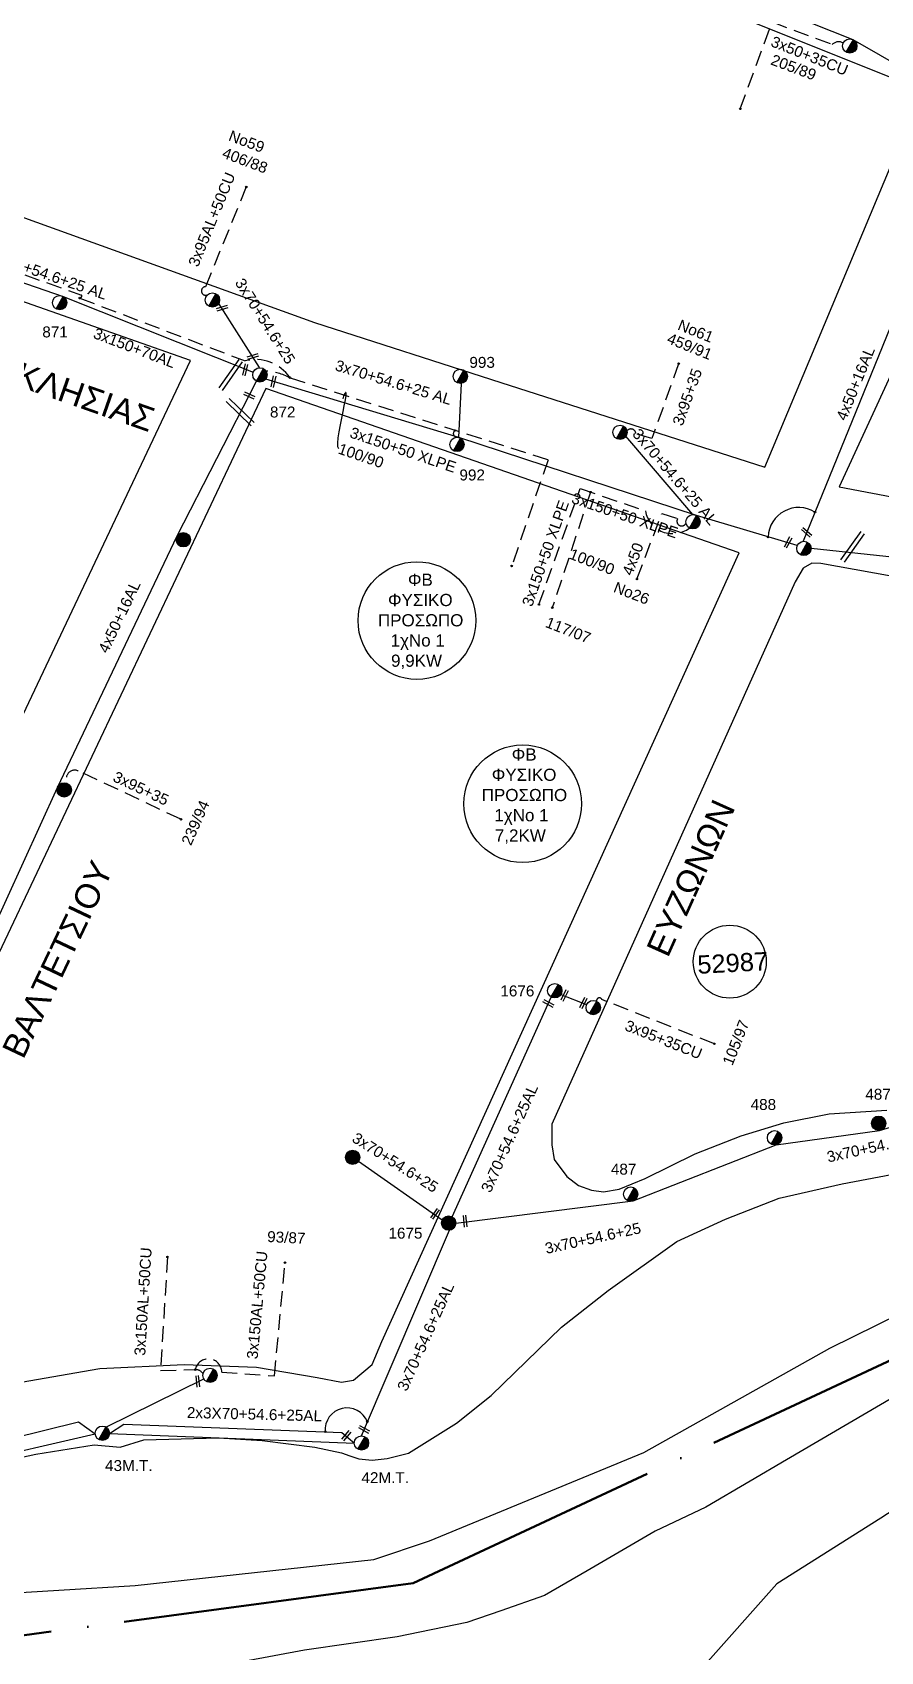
# Model space of a CAD drawing. Header units: millimetres. Extents: x 4998 to 7216, y 1887 to 2914.
# Drawn here: x 6303.8 to 6443.3, y 2428.9 to 2695.1 of the extents above; entities that cross this region are included whole.
import ezdxf
from ezdxf.enums import TextEntityAlignment as Align

# ---------------------------------------------------------------- set-up
doc = ezdxf.new("R2010")
doc.units = ezdxf.units.MM
doc.linetypes.add('ACAD_ISO04W100', pattern=[30, 24, -3, 0, -3])
doc.linetypes.add('DASHED', pattern=[19.05, 12.7, -6.35])
for name, color, linetype, lineweight in [('3x150+50 XLPE', 7, 'SYN_LINE', 30), ('3X150+50AL', 7, 'Continuous', 30), ('3x150+70', 7, 'Continuous', 30), ('3x150AL+50CU', 7, 'Continuous', 30), ('3x70+54.6+25 AL', 7, 'SYN_LINE', 30), ('3x95+35', 7, 'Continuous', 30), ('3x95AL+50CU', 7, 'Continuous', 30), ('4x120+25 AL', 7, 'SYN_LINE', 30), ('4x50', 7, 'Continuous', 30), ('4x50+16AL', 7, 'Continuous', 30), ('Υπόβαθρο ΔΕΗ', 7, 'Continuous', 30)]:
    doc.layers.add(name, color=color, linetype=linetype, lineweight=lineweight)
for name, color, linetype in [('3x50+35CU', 7, 'Continuous'), ('text οδών', 7, 'Continuous'), ('text_kalodion', 7, 'Continuous'), ('Άγνωστα', 7, 'Continuous'), ('ΑΓΝΩΣΤΟ ΕΝΑΕΡΙΟ ΚΑΛΩΔΙΟ', 7, 'Continuous'), ('Καλώδια ΧΤ   3x150AL+50XLPE', 7, 'DASHED'), ('Μηχανική τομή', 7, 'Continuous'), ('Στύλος Ξύλινος', 7, 'Continuous'), ('Στύλος Ξύλινος @ 1', 7, 'Continuous'), ('Στύλος ΦΜ', 7, 'Continuous'), ('Στύλος ΦΜ @ 1', 7, 'Continuous'), ('Συνδέσεις', 7, 'Continuous'), ('Τομή', 7, 'Continuous')]:
    doc.layers.add(name, color=color, linetype=linetype)
doc.styles.add('arial', font='ARIAL.TTF')
doc.styles.get("Standard").update_dxf_attribs({"font": 'ARIAL.TTF'})
doc.linetypes.add('PRANES_1r', pattern='A,0.5,[137,SPECLINE.shx,S=1,R=180,X=0,Y=0],0.5', length=1)
doc.linetypes.add('SYN_LINE', pattern='A,0.5,-0.0001,["/\\/\\/\\/",Standard,S=0.1,R=0,X=0,Y=-0.05],-0.25', length=0.7501)

# ---------------------------------------------------------------- blocks, each defined once
blk = doc.blocks.new('ΥΠΑΡΧΩΝ ΤΣΙΜΕΝΤΕΝΙΟΣ ΣΤΥΛΟΣ')
at = {"layer": 'Στύλος ΦΜ'}
blk.add_hatch(color=7, dxfattribs=at).paths.add_polyline_path([(-1.29, -2.28, 0.574793), (2.62, 0, 0.268822), (1.3, 2.27)])
at = {"layer": 'Στύλος ΦΜ', "color": 7}
blk.add_line((-1.29, -2.28), (1.3, 2.27), dxfattribs=at)
blk.add_circle((0, 0), 2.62, dxfattribs=at)
at = {"layer": 'Στύλος ΦΜ', "flags": 4}
for tag, p in [('ΑΡΙΘΜΟΣ', (-4.68, 8.05)), ('ΤΥΠΟΣ', (-4.91, 3.03))]:
    blk.add_attdef(tag, p, '', height=4, dxfattribs=at)
blk = doc.blocks.new('ΥΠΑΡΧΩΝ ΞΥΛΙΝΟΣ ΣΤΥΛΟΣ')
at = {"layer": 'Στύλος Ξύλινος'}
h = blk.add_hatch(color=7, dxfattribs=at)
h.paths.add_polyline_path([(-2.62, 0, 0.270008), (-1.29, -2.28), (1.3, 2.27, 0.576266)])
h.paths.add_polyline_path([(-1.29, -2.28, 0.574793), (2.62, 0, 0.268822), (1.3, 2.27)])
at = {"layer": 'Στύλος Ξύλινος', "color": 7}
blk.add_line((-1.29, -2.28), (1.3, 2.27), dxfattribs=at)
blk.add_circle((0, 0), 2.62, dxfattribs=at)
at = {"layer": 'Στύλος Ξύλινος', "flags": 4}
for tag, p in [('ΑΡΙΘΜΟΣ', (-4.91, 8.6)), ('ΤΥΠΟΣ', (-4.85, 3.39))]:
    blk.add_attdef(tag, p, '', height=4, dxfattribs=at)
blk = doc.blocks.new('_ΣΥΝΔΕΣΗ')
at = {"layer": 'Συνδέσεις', "linetype": 'SYN_LINE', "ltscale": 40}
blk.add_hatch(color=256, dxfattribs=at).paths.add_polyline_path([(0.5, 0, 1), (-0.5, 0, 1)])
at = {"layer": 'Συνδέσεις'}
blk.add_circle((0, 0), 0.5, dxfattribs=at)
blk = doc.blocks.new('ΜΗΧΑΝΙΚΗ ΤΟΜΗ')
at = {"layer": 'Μηχανική τομή', "ltscale": 40}
for p, q in [((-1.9, 0.8), (5.7, 0.8)), ((-1.9, -0.8), (5.7, -0.8))]:
    blk.add_line(p, q, dxfattribs=at)
blk = doc.blocks.new('ΤΟΜΗ')
at = {"layer": 'Τομή', "ltscale": 40}
for p, q in [((-5.7, 0), (17.1, 0)), ((-5.7, -2.8), (17.1, -2.8))]:
    blk.add_line(p, q, dxfattribs=at)

msp = doc.modelspace()

# ---------------------------------------------------------------- linework, layer by layer
at = {"lineweight": -3, "ltscale": 0.2}
for centre in [(6367, 2598.4), (6384.39, 2568.27)]:
    msp.add_circle(centre, 9.67, dxfattribs=at)
at = {"layer": '3x150+50 XLPE', "color": 5, "linetype": 'DASHED', "lineweight": -3, "ltscale": 0.2}
msp.add_lwpolyline([(6387.05, 2601.02), (6393.85, 2620.09), (6404.58, 2616.42, 0.558614), (6411.81, 2613.6, -204.18504)], format="xyb", dxfattribs=at)
msp.add_lwpolyline([(6395.55, 2619.51), (6389.27, 2600.51)], dxfattribs=at)
at = {"layer": '3X150+50AL', "color": 85, "linetype": 'DASHED', "lineweight": -3, "ltscale": 0.2}
msp.add_lwpolyline([(6232.23, 2678.97, -0.741948), (6240.78, 2675.3), (6251.61, 2672.8, 0.000203), (6255.79, 2671.71), (6311.86, 2651.91, -0.503089), (6311.46, 2651.33)], format="xyb", dxfattribs=at)
at = {"layer": '3X150+50AL', "color": 133, "linetype": 'DASHED', "lineweight": -3, "ltscale": 0.2}
msp.add_lwpolyline([(6346.13, 2638.32, 0.098543), (6342.17, 2639.43, 4.254815)], format="xyb", dxfattribs=at)
at = {"layer": '3x150+70', "color": 85, "linetype": 'DASHED', "lineweight": -3, "ltscale": 0.2}
msp.add_lwpolyline([(6311.56, 2651.4), (6338.76, 2641.07, -0.317191), (6346.13, 2638.32), (6388.59, 2624.83), (6382.58, 2607.37)], format="xyb", dxfattribs=at)
at = {"layer": '3x150AL+50CU', "color": 6, "linetype": 'DASHED', "lineweight": -3, "ltscale": 0.2}
for points in [[(6325.97, 2493.78), (6324.84, 2475.11), (6330.54, 2475.26, -0.269198), (6331.82, 2474.56, -3.1834)], [(6330.54, 2475.26, -0.890991), (6334.91, 2474.85), (6343.57, 2474.23), (6345.31, 2492.84)]]:
    msp.add_lwpolyline(points, format="xyb", dxfattribs=at)
at = {"layer": '3x50+35CU', "color": 151, "linetype": 'DASHED', "lineweight": -3, "ltscale": 0.2}
msp.add_lwpolyline([(6420.18, 2682.5), (6425.43, 2696.81), (6435.32, 2693.09, -0.361506), (6437.11, 2693.32, 15.01312)], format="xyb", dxfattribs=at)
at = {"layer": '3x70+54.6+25 AL', "color": 30, "linetype": 'SYN_LINE', "lineweight": -3, "ltscale": 20}
msp.add_lwpolyline([(6238.42, 2674.81), (6252.92, 2671.48), (6278.8, 2662.02), (6308.84, 2651.67), (6340.08, 2639.21)], dxfattribs=at)
at = {"layer": '3x70+54.6+25 AL', "color": 5, "linetype": 'SYN_LINE', "lineweight": -3, "ltscale": 15}
msp.add_lwpolyline([(6341.09, 2639.97), (6334.41, 2650.53)], dxfattribs=at)
at = {"layer": '3x70+54.6+25 AL', "color": 5, "linetype": 'SYN_LINE', "lineweight": -3, "ltscale": 20}
for points in [[(6429.55, 2610.71), (6412.98, 2615.65), (6373.91, 2628.48), (6342.14, 2638.1)], [(6412.36, 2615.85), (6401.38, 2628.69)]]:
    msp.add_lwpolyline(points, dxfattribs=at)
at = {"layer": '3x70+54.6+25 AL', "color": 85, "linetype": 'SYN_LINE', "lineweight": -3, "ltscale": 10}
msp.add_lwpolyline([(6373.91, 2628.48), (6374.33, 2637.37)], dxfattribs=at)
at = {"layer": '3x70+54.6+25 AL', "color": 133, "linetype": 'SYN_LINE', "lineweight": -3, "ltscale": 20}
for points in [[(6372.81, 2500.37), (6389.1, 2536.51)], [(6373.4, 2499.32), (6402.58, 2503), (6426.11, 2512.23), (6443.09, 2514.59), (6462.68, 2520.55), (6481.1, 2535.97)], [(6371.15, 2499.84), (6357.4, 2509.48)], [(6357.86, 2464.37), (6372.36, 2498.18)], [(6272.25, 2455.04), (6272.98, 2457.2), (6311.33, 2466.65), (6314.09, 2464.71)], [(6316.44, 2464.74), (6318.79, 2466.28), (6354.67, 2464.94), (6356.71, 2463.14)]]:
    msp.add_lwpolyline(points, dxfattribs=at)
at = {"layer": '3x70+54.6+25 AL', "color": 6, "linetype": 'SYN_LINE', "lineweight": -3, "ltscale": 20}
for points in [[(6315.85, 2465.81), (6331.94, 2473.74)], [(6272.25, 2455.04), (6314.09, 2464.71)], [(6316.44, 2464.74), (6356.71, 2463.14)]]:
    msp.add_lwpolyline(points, dxfattribs=at)
at = {"layer": '3x95+35', "color": 5, "linetype": 'DASHED', "lineweight": -3, "ltscale": 0.2}
msp.add_lwpolyline([(6410.04, 2640.62), (6405.64, 2628.32), (6403, 2629.12, 0.696531), (6401.55, 2629.58, -6.188593)], format="xyb", dxfattribs=at)
at = {"layer": '3x95+35', "color": 62, "linetype": 'DASHED', "lineweight": -3, "ltscale": 0.2}
msp.add_lwpolyline([(6328.19, 2565.73), (6311.31, 2573.67, 0.772067), (6309.58, 2571.59, 1.389055)], format="xyb", dxfattribs=at)
at = {"layer": '3x95+35', "color": 133, "linetype": 'DASHED', "lineweight": -3, "ltscale": 0.2}
msp.add_lwpolyline([(6415.93, 2528.81), (6397.43, 2536.08, 0.971368), (6396.57, 2535.79, 0.012062)], format="xyb", dxfattribs=at)
at = {"layer": '3x95AL+50CU', "color": 5, "linetype": 'DASHED', "lineweight": -3, "ltscale": 0.2}
msp.add_lwpolyline([(6338.93, 2669.68), (6332.24, 2653.28, 1.242594), (6332.57, 2651.95, 2.595284)], format="xyb", dxfattribs=at)
at = {"layer": '4x120+25 AL', "color": 133, "linetype": 'SYN_LINE', "lineweight": -3, "ltscale": 20}
msp.add_lwpolyline([(6461.25, 2681.01), (6438.77, 2693.87), (6403.66, 2707.85), (6372.32, 2717.66)], dxfattribs=at)
at = {"layer": '4x120+25 AL', "color": 133, "linetype": 'SYN_LINE', "lineweight": -3, "ltscale": 5}
msp.add_lwpolyline([(6390.69, 2536.94), (6394.91, 2535.26)], dxfattribs=at)
at = {"layer": '4x50', "color": 5, "linetype": 'DASHED', "lineweight": -3, "ltscale": 0.2}
msp.add_lwpolyline([(6403.18, 2605.22), (6407.27, 2615.99), (6409.91, 2615.18, 1.093237), (6411.24, 2614.38, 8.71618)], format="xyb", dxfattribs=at)
at = {"layer": '4x50+16AL', "color": 5, "linetype": 'Continuous', "lineweight": -3, "ltscale": 0.2}
msp.add_lwpolyline([(6461.68, 2679.39), (6445.42, 2648.04), (6430.51, 2611.43)], dxfattribs=at)
at = {"layer": '4x50+16AL', "color": 62, "linetype": 'Continuous', "lineweight": -3, "ltscale": 0.2}
msp.add_lwpolyline([(6291.08, 2534.1), (6307.87, 2570.93), (6327.58, 2612.3), (6340.6, 2637.77)], dxfattribs=at)
at = {"layer": 'Άγνωστα', "lineweight": -3}
msp.add_circle((6418.46, 2542.32), 6, dxfattribs=at)
at = {"layer": 'ΑΓΝΩΣΤΟ ΕΝΑΕΡΙΟ ΚΑΛΩΔΙΟ', "color": 1, "linetype": 'Continuous', "lineweight": -3, "ltscale": 0.2}
msp.add_lwpolyline([(6481.95, 2601.22), (6445.66, 2608.78), (6431.82, 2610.23)], dxfattribs=at)
at = {"layer": 'Καλώδια ΧΤ   3x150AL+50XLPE', "color": 85, "linetype": 'DASHED', "lineweight": -3, "ltscale": 0.2}
msp.add_arc((6373.56, 2629.14), 0.575, 111.3614, 275.7471, dxfattribs=at)
at = {"layer": 'Υπόβαθρο ΔΕΗ', "color": 1, "linetype": 'ACAD_ISO04W100', "lineweight": 50, "ltscale": 2}
msp.add_lwpolyline([(6875.63, 2894.56), (6877.34, 2846.94), (6789.46, 2728.42), (6770.52, 2707.68), (6735.34, 2642.61), (6643.69, 2588.11), (6538.68, 2544.64), (6459.34, 2483.54), (6366.41, 2440.13), (6240.21, 2423.29), (6175.15, 2420.75), (6157.42, 2411.94), (6117.06, 2377.02), (6097.86, 2354.42), (6056.76, 2253.54), (6013.41, 2177.22), (5914.93, 2205.37), (5712.02, 2301.75), (5516.53, 2394.53), (5477.12, 2307.98), (5198.63, 2458.37), (5075.92, 2223.97), (5041.82, 2232.51)], dxfattribs=at)
at = {"layer": 'Υπόβαθρο ΔΕΗ', "color": 7, "lineweight": -3}
for points in [[(6288.81, 2740), (6256.7, 2681.07), (6350.17, 2647.41), (6380.79, 2637.51), (6424.23, 2623.63), (6450.14, 2685.57), (6402.3, 2704.77), (6384.78, 2711.43), (6366.11, 2718.12), (6337.44, 2728.98), (6304.38, 2751.56), (6277.69, 2766.28), (6260.78, 2773.93), (6254.06, 2776.39), (6244.95, 2779.61), (6195.54, 2802.43), (6081.43, 2858.71), (6081.43, 2858.71), (6013.51, 2770.41), (6038.31, 2763.87), (6242.81, 2687.34), (6276.04, 2746.23)], [(6530.82, 2590.26), (6433.44, 2607.76), (6431.95, 2607.82), (6430.5, 2606.99), (6429.21, 2604.77), (6389.17, 2515.63), (6389.17, 2512.2), (6389.56, 2509.8), (6391.64, 2507.01), (6393.58, 2505.52), (6395.72, 2504.75), (6397.67, 2504.49), (6400.27, 2504.94), (6404.55, 2506.69), (6412.74, 2510.71), (6420.33, 2513.69), (6427.35, 2515.84), (6434.81, 2517.33), (6444.28, 2517.91)], [(6682.69, 2524.46), (6657.53, 2505.79), (6608.37, 2551.22), (6579.95, 2524.66), (6561.02, 2543.5), (6487.18, 2479.27), (6443.27, 2450.84), (6426.21, 2440.03), (6413.95, 2426.28), (6439.41, 2397.09), (6448.81, 2405.68), (6468.65, 2422.81), (6486.72, 2438.65), (6493.84, 2445.45), (6504.81, 2454.64), (6511.36, 2460.47), (6525.8, 2474.04), (6525.8, 2474.04), (6547.06, 2493.88), (6579.95, 2524.66)], [(6282.05, 2456.52), (6304.33, 2461.35), (6313.9, 2462.91), (6318.18, 2462.52), (6322.07, 2463.69), (6334.36, 2464.02), (6341.57, 2463.61), (6350.2, 2462.51), (6354.59, 2461.56), (6355.96, 2461.06), (6357.44, 2460.61), (6359.64, 2460.37), (6362.13, 2460.64), (6365.59, 2461.5), (6373.49, 2466.44), (6379.19, 2470.99), (6390.79, 2482.26), (6398.43, 2488.27), (6409.75, 2496.31), (6417.75, 2500.01), (6426.59, 2503.46), (6436.94, 2505.82), (6452.29, 2508.69)]]:
    msp.add_lwpolyline(points, dxfattribs=at)
for points in [[(6463.42, 2678.85), (6436.44, 2620.37), (6529.91, 2602.6), (6533.17, 2602.22), (6537.08, 2602.06), (6540.45, 2602.76), (6542.3, 2603.85), (6574.32, 2633.31)], [(6251.01, 2668.8), (6201.57, 2586.32), (6284.63, 2545.88), (6329.78, 2641.16)], [(6342.15, 2636.52), (6294.39, 2535.74), (6258.49, 2469.15), (6266.69, 2464.97), (6283.86, 2469.52), (6298.1, 2472.56), (6314.86, 2475.44), (6328.71, 2476.1), (6340.64, 2475.66), (6350.61, 2473.94), (6354.6, 2473.17), (6356.56, 2473.52), (6359.64, 2476.1), (6361.25, 2479.86), (6419.99, 2609.52)]]:
    msp.add_lwpolyline(points, close=True, dxfattribs=at)
at = {"layer": 'Υπόβαθρο ΔΕΗ', "linetype": 'PRANES_1r', "lineweight": -3, "ltscale": 0.2}
for points in [[(6188.48, 2427.6), (6205.73, 2429.18), (6217.4, 2430.25), (6242.23, 2429.48), (6260.55, 2430.64), (6276.09, 2433.99), (6295.48, 2438.23), (6320.64, 2439.76), (6359.92, 2444.03), (6369.07, 2447.11), (6404.3, 2461.64), (6434.9, 2478.8), (6454.46, 2488.44)], [(6465.31, 2482.38), (6443.26, 2469.48), (6427.79, 2460.42), (6421.79, 2456.91), (6414.51, 2452.66), (6406.2, 2448.67), (6394.98, 2442.16), (6387.97, 2438.1), (6380.8, 2435.62), (6375.19, 2433.67), (6363.74, 2431.33), (6348.49, 2429.12), (6338.51, 2427.28)]]:
    msp.add_lwpolyline(points, dxfattribs=at)
at = {"layer": 'Υπόβαθρο ΔΕΗ', "lineweight": -3}
for centre, radius, start, end in [((6429.77, 2611.97), 5.01, 57.6655, 178.0786), ((6355.5, 2465.37), 3.59, 21.1792, 185.13)]:
    msp.add_arc(centre, radius, start, end, dxfattribs=at)
at = {"layer": 'Υπόβαθρο ΔΕΗ', "color": 7, "lineweight": -3}
msp.add_open_spline([(6354.17, 2626.64), (6353.55, 2626.97), (6355.67, 2635.91), (6355.19, 2635.98), (6355.03, 2635.49), (6354.81, 2634.87)], degree=3, dxfattribs=at)

# ---------------------------------------------------------------- block references
at = {"layer": 'Μηχανική τομή', "lineweight": -3}
for p, xscale, yscale, zscale, rotation in [((6335.41, 2649.84), 0.2499999999999676, 0.2499999999999676, 0.2499999999999676, 196.429823083785), ((6340.44, 2641.89), 0.2499999999999676, 0.2499999999999676, 0.2499999999999676, 196.429823083785), ((6338.69, 2639.14), 0.2499999999999676, 0.2499999999999676, 0.2499999999999676, 76.98572877940008), ((6343.31, 2637.22), 0.2499999999999676, 0.2499999999999676, 0.2499999999999676, 76.98572877940008), ((6339.9, 2635.16), 0.2499999999999676, 0.2499999999999676, 0.2499999999999676, 156.0523301682765), ((6428.25, 2611.64), 0.2499999999999677, 0.2499999999999677, 0.2499999999999677, 241.2526899892297), ((6430.72, 2613.21), 0.2499999999999677, 0.2499999999999677, 0.2499999999999677, 318.7364036934031), ((6391.46, 2537.16), 0.2499999999999677, 0.2499999999999677, 0.2499999999999677, 244.0189365729835), ((6388.19, 2535.71), 0.2499999999999677, 0.2499999999999677, 0.2499999999999677, 331.4375808349967), ((6394.55, 2535.93), 0.2499999999999677, 0.2499999999999677, 0.2499999999999677, 244.0189365729835), ((6370.22, 2501.26), 0.2499999999999677, 0.2499999999999677, 0.2499999999999677, 235.4413740191607), ((6374.84, 2500.13), 0.2499999999999677, 0.2499999999999677, 0.2499999999999677, 275.8495208340383), ((6330.88, 2473.8), 0.2499999999999677, 0.2499999999999677, 0.2499999999999677, 275.8495208340383), ((6355.66, 2464.76), 0.2499999999999677, 0.2499999999999677, 0.2499999999999677, 230.0742766114371), ((6357.88, 2465.68), 0.2499999999999677, 0.2499999999999677, 0.2499999999999677, 331.4375808349967)]:
    msp.add_blockref('ΜΗΧΑΝΙΚΗ ΤΟΜΗ', p, dxfattribs=dict(at, xscale=xscale, yscale=yscale, zscale=zscale, rotation=rotation))
at = {"layer": 'Στύλος Ξύλινος @ 1', "lineweight": -3, "ltscale": 40}
for p, xscale, yscale, zscale in [((6328.58, 2611.68), 0.4499999999998029, 0.4499999999998029, 0.4499999999998029), ((6308.99, 2570.56), 0.4499999999998029, 0.4499999999998029, 0.4499999999998029), ((6356.43, 2510.15), 0.4499999999999403, 0.4499999999999403, 0.4499999999999403)]:
    msp.add_blockref('ΥΠΑΡΧΩΝ ΞΥΛΙΝΟΣ ΣΤΥΛΟΣ', p, dxfattribs=dict(at, xscale=xscale, yscale=yscale, zscale=zscale))
ref = msp.add_blockref('ΥΠΑΡΧΩΝ ΞΥΛΙΝΟΣ ΣΤΥΛΟΣ', (6442.95, 2515.76), dxfattribs=dict(at, xscale=0.449999999999962, yscale=0.449999999999962, zscale=0.449999999999962))
ref.add_attrib('ΤΥΠΟΣ', '487', (6440.74, 2519.62), dxfattribs={"layer": 'Στύλος Ξύλινος', "height": 1.8, "flags": 4})
ref = msp.add_blockref('ΥΠΑΡΧΩΝ ΞΥΛΙΝΟΣ ΣΤΥΛΟΣ', (6372.22, 2499.34), dxfattribs=dict(at, xscale=0.4499999999999403, yscale=0.4499999999999403, zscale=0.4499999999999403))
ref.add_attrib('ΤΥΠΟΣ', '1675', (6362.32, 2496.79), dxfattribs={"layer": 'Στύλος Ξύλινος', "height": 1.8, "flags": 4})
at = {"layer": 'Στύλος ΦΜ @ 1', "lineweight": -3, "ltscale": 40}
for p, xscale, yscale, zscale in [((6438.19, 2692.85), 0.4500000000001703, 0.4500000000001703, 0.4500000000001703), ((6333.37, 2651.09), 0.4500000000000229, 0.4500000000000229, 0.4500000000000229), ((6400.4, 2629.34), 0.4500000000000229, 0.4500000000000229, 0.4500000000000229), ((6412.4, 2614.63), 0.4500000000000229, 0.4500000000000229, 0.4500000000000229), ((6430.64, 2610.25), 0.4500000000000229, 0.4500000000000229, 0.4500000000000229), ((6395.99, 2534.77), 0.4500000000000229, 0.4500000000000229, 0.4500000000000229), ((6332.97, 2474.31), 0.4500000000000229, 0.4500000000000229, 0.4500000000000229)]:
    msp.add_blockref('ΥΠΑΡΧΩΝ ΤΣΙΜΕΝΤΕΝΙΟΣ ΣΤΥΛΟΣ', p, dxfattribs=dict(at, xscale=xscale, yscale=yscale, zscale=zscale))
ref = msp.add_blockref('ΥΠΑΡΧΩΝ ΤΣΙΜΕΝΤΕΝΙΟΣ ΣΤΥΛΟΣ', (6308.25, 2650.65), dxfattribs=dict(at, xscale=0.450000000000035, yscale=0.450000000000035, zscale=0.450000000000035))
ref.add_attrib('ΤΥΠΟΣ', '871', (6305.39, 2644.94), dxfattribs={"layer": 'Στύλος ΦΜ', "height": 1.8, "flags": 4})
ref = msp.add_blockref('ΥΠΑΡΧΩΝ ΤΣΙΜΕΝΤΕΝΙΟΣ ΣΤΥΛΟΣ', (6374.15, 2638.54), dxfattribs=dict(at, xscale=0.4499999999998635, yscale=0.4499999999998635, zscale=0.4499999999998635))
ref.add_attrib('ΤΥΠΟΣ', '993', (6375.63, 2639.94), dxfattribs={"layer": 'Στύλος ΦΜ', "height": 1.8, "flags": 4})
ref = msp.add_blockref('ΥΠΑΡΧΩΝ ΤΣΙΜΕΝΤΕΝΙΟΣ ΣΤΥΛΟΣ', (6341.18, 2638.79), dxfattribs=dict(at, xscale=0.4499999999998635, yscale=0.4499999999998635, zscale=0.4499999999998635))
ref.add_attrib('ΤΥΠΟΣ', '872', (6342.83, 2631.78), dxfattribs={"layer": 'Στύλος ΦΜ', "height": 1.8, "flags": 4})
ref = msp.add_blockref('ΥΠΑΡΧΩΝ ΤΣΙΜΕΝΤΕΝΙΟΣ ΣΤΥΛΟΣ', (6373.6, 2627.34), dxfattribs=dict(at, xscale=0.4499999999998635, yscale=0.4499999999998635, zscale=0.4499999999998635))
ref.add_attrib('ΤΥΠΟΣ', '992', (6373.99, 2621.43), dxfattribs={"layer": 'Στύλος ΦΜ', "height": 1.8, "flags": 4})
ref = msp.add_blockref('ΥΠΑΡΧΩΝ ΤΣΙΜΕΝΤΕΝΙΟΣ ΣΤΥΛΟΣ', (6389.68, 2537.54), dxfattribs=dict(at, xscale=0.4500000000000229, yscale=0.4500000000000229, zscale=0.4500000000000229))
ref.add_attrib('ΤΥΠΟΣ', '1676', (6380.72, 2536.61), dxfattribs={"layer": 'Στύλος ΦΜ', "height": 1.8, "flags": 4})
ref = msp.add_blockref('ΥΠΑΡΧΩΝ ΤΣΙΜΕΝΤΕΝΙΟΣ ΣΤΥΛΟΣ', (6425.82, 2513.37), dxfattribs=dict(at, xscale=0.450000000000372, yscale=0.450000000000372, zscale=0.450000000000372))
ref.add_attrib('ΤΥΠΟΣ', '488', (6421.88, 2517.94), dxfattribs={"layer": 'Στύλος ΦΜ', "height": 1.8, "flags": 4})
ref = msp.add_blockref('ΥΠΑΡΧΩΝ ΤΣΙΜΕΝΤΕΝΙΟΣ ΣΤΥΛΟΣ', (6402.16, 2504.1), dxfattribs=dict(at, xscale=0.450000000000372, yscale=0.450000000000372, zscale=0.450000000000372))
ref.add_attrib('ΤΥΠΟΣ', '487', (6398.9, 2507.31), dxfattribs={"layer": 'Στύλος ΦΜ', "height": 1.8, "flags": 4})
ref = msp.add_blockref('ΥΠΑΡΧΩΝ ΤΣΙΜΕΝΤΕΝΙΟΣ ΣΤΥΛΟΣ', (6315.27, 2464.79), dxfattribs=dict(at, xscale=0.4500000000003832, yscale=0.4500000000003832, zscale=0.4500000000003832))
ref.add_attrib('ΤΥΠΟΣ', '43M.T.', (6315.71, 2458.58), dxfattribs={"layer": 'Στύλος ΦΜ', "height": 1.8, "flags": 4})
ref = msp.add_blockref('ΥΠΑΡΧΩΝ ΤΣΙΜΕΝΤΕΝΙΟΣ ΣΤΥΛΟΣ', (6357.88, 2463.19), dxfattribs=dict(at, xscale=0.4500000000003853, yscale=0.4500000000003853, zscale=0.4500000000003853))
ref.add_attrib('ΤΥΠΟΣ', '42M.T.', (6357.88, 2456.59), dxfattribs={"layer": 'Στύλος ΦΜ', "height": 1.8, "flags": 4})
at = {"layer": 'Συνδέσεις', "lineweight": -3, "xscale": 0.25, "yscale": 0.25, "zscale": 0.25}
for p in [(6420.18, 2682.51), (6338.93, 2669.68), (6311.56, 2651.41), (6410.04, 2640.62), (6346.13, 2638.32), (6373.28, 2629.64), (6395.55, 2619.51), (6432.46, 2616.21), (6424.76, 2612.14), (6382.58, 2607.37), (6403.18, 2605.22), (6387.06, 2601.03), (6389.27, 2600.51), (6328.19, 2565.73), (6415.93, 2528.82), (6325.97, 2493.78), (6345.31, 2492.84), (6330.54, 2475.26), (6351.92, 2465.05), (6358.84, 2466.67)]:
    msp.add_blockref('_ΣΥΝΔΕΣΗ', p, dxfattribs=at)
at = {"layer": 'Τομή', "lineweight": -3}
for p, xscale, yscale, zscale, rotation in [((6335.29, 2637.8), 0.2499999999999996, 0.2499999999999996, 0.2499999999999996, 55.01069010783019), ((6337.16, 2633.9), 0.2499999999999996, 0.2499999999999996, 0.2499999999999996, 316.0478769682655), ((6439.73, 2611.48), 0.2499999999999995, 0.2499999999999995, 0.2499999999999995, 234.6119635683451)]:
    msp.add_blockref('ΤΟΜΗ', p, dxfattribs=dict(at, xscale=xscale, yscale=yscale, zscale=zscale, rotation=rotation))

# ---------------------------------------------------------------- texts
at = {"lineweight": -3, "ltscale": 40, "insert": (6413.03, 2543.31), "char_height": 3, "width": 11.8774, "attachment_point": 1, "rotation": 3.048, "style": 'arial'}
msp.add_mtext('\\pt21;52987', dxfattribs=at)
at = {"layer": 'text οδών', "lineweight": -3}
for s, rotation, p in [('ΕΥΖΩΝΩΝ', 65.8117, (6412.03, 2556.08)), ('ΒΑΛΤΕΤΣΙΟΥ', 64.6423, (6307.9, 2542.71))]:
    msp.add_text(s, height=4, rotation=rotation, dxfattribs=at).set_placement(p, align=Align.MIDDLE_CENTER)
at = {"layer": 'text οδών', "lineweight": -3, "ltscale": 40, "insert": (6276.63, 2649.81), "char_height": 2, "width": 13.6816, "attachment_point": 1, "rotation": 340.7001}
msp.add_mtext('{\\H2x;ΦPAΓKOKKΛHΣIAΣ\\fMS Shell Dlg|b0|i0|c0|p0;\\H0.35416x;\\P} ', dxfattribs=at)
at = {"layer": 'text_kalodion', "linetype": 'Continuous', "lineweight": -3, "ltscale": 0.2}
for s, rotation, p in [('3x50+35CU', 338.2922, (6431.58, 2691.24)), ('3x95AL+50CU', 67.8134, (6333.26, 2664.34)), ('3x70+54.6+25 AL', 340.987, (6306.57, 2655.19)), ('3x70+54.6+25', 302.3293, (6342.05, 2647.63)), ('3x150+70AL', 339.2003, (6320.57, 2643.22)), ('3x70+54.6+25 AL', 343.1465, (6363.15, 2637.56)), ('4x50+16AL', 67.8494, (6439.13, 2637.37)), ('3x95+35', 70.3333, (6411.46, 2635.15)), ('3x150+50 XLPE', 341.152, (6364.73, 2626.46)), ('100/90', 341.152, (6357.81, 2625.51)), ('3x70+54.6+25 AL', 310.5323, (6409.44, 2622.03)), ('3x150+50 XLPE', 341.152, (6401.2, 2615.68)), ('3x150+50 XLPE', 70.3755, (6388.14, 2609.44)), ('4x50', 69.1875, (6402.51, 2608.52)), ('4x50+16AL', 64.5326, (6318.06, 2599.03)), ('3x95+35', 334.8012, (6321.62, 2570.81)), ('3x95+35CU', 338.5241, (6407.57, 2529.51)), ('3x70+54.6+25AL', 65.7398, (6382.22, 2513.3)), ('3x70+54.6+25', 327.7348, (6363.44, 2509.31)), ('3x70+54.6+25', 12.3941, (6442.3, 2511.9)), ('3x70+54.6+25', 12.3941, (6395.95, 2496.87)), ('3x150AL+50CU', 86.539, (6321.95, 2486.45)), ('3x150AL+50CU', 84.6866, (6340.72, 2485.87)), ('3x70+54.6+25AL', 65.7398, (6368.43, 2480.66)), ('2x3X70+54.6+25AL', 358.5472, (6340.28, 2467.93))]:
    msp.add_text(s, height=1.8, rotation=rotation, dxfattribs=at).set_placement(p, align=Align.MIDDLE_CENTER)
at = {"layer": 'Άγνωστα', "color": 7, "lineweight": -3, "char_height": 1.8, "attachment_point": 1}
for s, insert, width, rotation in [('100/90', (6392.54, 2610.31), 4.551914400963141e-14, 338.7591), ('No26', (6399.83, 2604.83), 4.551914400963141e-14, 338.7591), ('117/07', (6388.63, 2599.06), 4.551914400963141e-14, 338.7591), ('239/94', (6328.19, 2562.01), 4.551914400963141e-14, 66.1548), ('105/97', (6417.2, 2525.77), 4.551914400963139e-14, 68.3626), ('93/87', (6342.42, 2498.04), 4.55191440096314e-14, 357.1774)]:
    msp.add_mtext(s, dxfattribs=dict(at, insert=insert, width=width, rotation=rotation))
at = {"layer": 'Υπόβαθρο ΔΕΗ', "lineweight": -3, "char_height": 1.8, "width": 9.1232, "attachment_point": 1, "style": 'arial'}
for s, insert, rotation in [('205/89', (6425.67, 2691.54), 339.4995), ('No59\\P406/88', (6336.5, 2679.05), 339.4995), ('No61', (6410.41, 2647.95), 338.0223), ('459/91', (6408.64, 2645.75), 338.0223)]:
    msp.add_mtext(s, dxfattribs=dict(at, insert=insert, rotation=rotation))
at = {"layer": 'Υπόβαθρο ΔΕΗ', "lineweight": -3, "char_height": 2, "width": 17.2548, "attachment_point": 1}
for s, insert in [('{\\W8.64836; }ΦΒ \\P{\\W4.42067; }ΦΥΣΙΚΟ \\P{\\W2.28183; }ΠΡΟΣΩΠΟ', (6358.81, 2606.11)), ('{\\W5.64925; }1χΝο 1\\P{\\W5.75643; }9,9KW', (6358.28, 2596.13)), ('{\\W8.64836; }ΦΒ \\P{\\W4.42067; }ΦΥΣΙΚΟ \\P{\\W2.28183; }ΠΡΟΣΩΠΟ', (6375.88, 2577.38)), ('{\\W5.64925; }1χΝο 1\\P{\\W5.75643; }7,2KW', (6375.35, 2567.4))]:
    msp.add_mtext(s, dxfattribs=dict(at, insert=insert))

doc.saveas('drawing.dxf')
